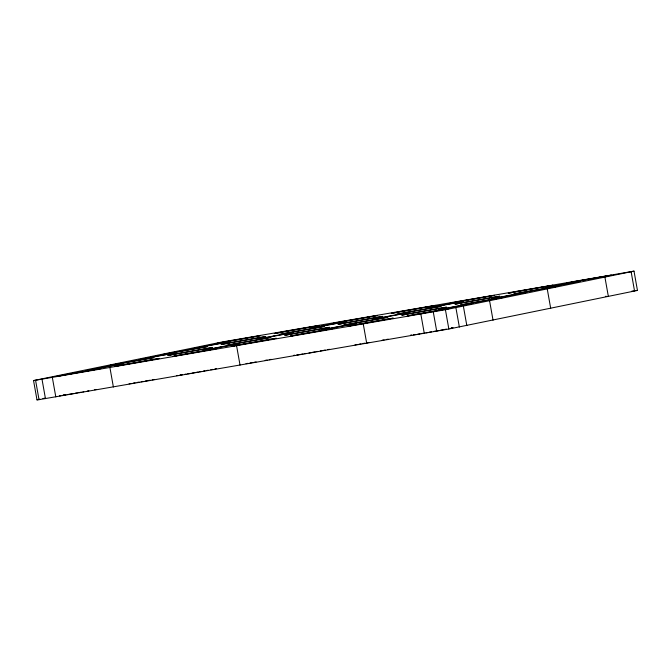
<?xml version="1.0" encoding="UTF-8"?>
<svg xmlns="http://www.w3.org/2000/svg" width="671" height="671" viewBox="0 0 671 671"><rect width="100%" height="100%" fill="white"/><g stroke="black" fill="none" stroke-linecap="round" stroke-linejoin="round"><path stroke-width="1.01" d="M33.55 380.583L222.143 341.984L634.011 271.134L637.45 290.417L448.857 329.016L39.019 399.656L36.989 399.866L33.55 380.583L445.418 309.734L634.011 271.134M36.989 399.866L39.866 399.195M42.894 398.574L44.907 398.163M60.264 395.664L59.618 395.798L60.835 395.588M63.099 395.076L63.745 394.951M65.49 394.892L64.559 395.085L65.976 394.842M82.86 391.923L83.791 391.73M177.245 375.5L176.599 375.634L177.807 375.425M180.08 374.921L180.725 374.787M181.539 374.921L182.47 374.728M199.664 371.793L200.772 371.566M214.921 368.958L216.339 368.664M294.217 355.336L293.571 355.471L294.787 355.261M297.06 354.758L297.698 354.624M298.511 354.758L299.065 354.649M316.645 351.629L317.752 351.403M411.197 335.173L410.551 335.307L411.768 335.097M414.032 334.594L414.678 334.46M415.492 334.594L416.045 334.485M433.625 331.474L438.96 330.476M450.946 328.211L453.009 327.784M206.634 370.509L208.211 370.216M323.607 350.346L325.192 350.052M440.587 330.182L446.433 329.125M87.205 391.118L88.866 390.816M203.347 371.105L205.007 370.803M320.327 350.941L321.988 350.639M605.351 296.397L606.181 296.246M94.67 389.759L95.886 389.549M129.058 383.829L131.071 383.485M133.084 383.141L135.097 382.789M137.11 382.445L139.132 382.093M141.145 381.749L143.158 381.405M145.171 381.053L150.212 380.189M152.225 379.836L154.238 379.492M210.811 369.738L212.858 369.385M246.031 363.674L248.052 363.321M250.065 362.977L252.078 362.625M254.091 362.281L256.104 361.937M265.171 360.369L267.184 360.025M269.205 359.681L271.218 359.329M327.792 349.574L329.461 349.289M354.951 344.894L356.964 344.55M358.985 344.206L360.998 343.854M363.011 343.51L365.024 343.158M367.037 342.814L369.058 342.47M382.151 340.205L384.164 339.861M386.177 339.518L388.19 339.165M67.536 394.573L73.625 393.516M75.043 393.273L77.375 392.87M78.935 392.602L81.275 392.2M184.508 374.41L186.068 374.141M187.628 373.873L190.606 373.361M192.015 373.118L194.355 372.707M195.915 372.439L198.255 372.036M300.709 354.38L303.049 353.978M304.6 353.709L306.161 353.441M308.995 352.954L311.336 352.552M312.116 352.418L315.227 351.881M417.689 334.217L420.021 333.814M421.581 333.546L423.141 333.277M425.976 332.791L427.528 332.522M429.088 332.254L431.428 331.851M631.73 291.206L633.575 290.912M65.666 394.858L63.225 395.236M415.223 334.586L413.403 334.846M297.178 354.909L298.243 354.749M180.197 375.072L181.271 374.913M451.466 327.926L452.64 327.775M635.412 290.627L637.45 290.417M631.134 271.805L634.565 291.088M604.923 277.198L608.362 296.481M547.268 289.058L550.698 308.341M489.604 300.927L493.042 320.21M463.401 306.32L466.831 325.603M455.919 307.788L459.358 327.062M445.418 309.734L448.857 329.016M433.273 311.923L436.704 331.206M420.843 314.103L424.282 333.386M363.271 324.026L366.702 343.309M236.603 345.859L240.042 365.141M109.943 367.691L113.374 386.974M52.363 377.614L55.802 396.897M42.03 379.358L45.46 398.641M35.588 380.373L39.019 399.656M64.441 374.812L56.188 376.515L100.7 368.564L64.441 374.812M117.685 363.858L109.432 365.552L153.953 357.609L117.685 363.858M170.937 352.896L162.684 354.598L207.196 346.647L170.937 352.896M224.181 341.942L215.928 343.636L260.449 335.693L224.181 341.942M103.963 366.978L87.456 370.375L122.684 363.749L103.963 366.978M157.215 356.016L140.709 359.413L175.928 352.795L157.215 356.016M210.459 345.062L193.953 348.459L229.18 341.833L210.459 345.062M123.061 364.705L114.54 366.458L159.321 358.457L123.061 364.705M176.314 353.751L167.792 355.504L212.573 347.503L176.314 353.751M229.557 342.789L221.036 344.542L265.825 336.54L229.557 342.789M282.81 331.835L274.288 333.588L319.069 325.586L282.81 331.835M181.413 354.657L173.16 356.351L217.681 348.4L181.413 354.657M234.665 343.695L226.412 345.397L270.925 337.446L234.665 343.695M287.918 332.741L279.656 334.435L324.177 326.483L287.918 332.741M341.162 321.778L332.908 323.481L377.429 315.529L341.162 321.778M220.944 346.815L204.437 350.212L239.656 343.586L220.944 346.815M274.187 335.852L257.681 339.249L292.908 332.631L274.187 335.852M327.44 324.898L310.933 328.295L346.152 321.669L327.44 324.898M240.042 344.542L231.52 346.295L276.301 338.293L240.042 344.542M293.286 333.588L284.764 335.341L329.553 327.339L293.286 333.588M346.538 322.625L338.016 324.378L382.797 316.376L346.538 322.625M399.782 311.671L391.268 313.424L436.049 305.422L399.782 311.671M298.394 334.493L290.14 336.188L334.653 328.236L298.394 334.493M351.646 323.531L343.393 325.234L387.905 317.282L351.646 323.531M404.89 312.577L396.636 314.271L441.157 306.328L404.89 312.577M458.142 301.615L449.889 303.317L494.401 295.366L458.142 301.615M337.916 326.651L321.409 330.048L356.637 323.422L337.916 326.651M391.168 315.689L374.661 319.086L409.88 312.468L391.168 315.689M444.412 304.735L427.905 308.132L463.133 301.505L444.412 304.735M357.014 324.378L348.492 326.131L393.281 318.129L357.014 324.378M410.266 313.424L401.744 315.177L446.525 307.175L410.266 313.424M463.51 302.47L454.997 304.223L499.778 296.213L463.51 302.47M516.762 291.508L508.241 293.261L553.021 285.259L516.762 291.508M415.374 314.33L407.121 316.024L451.633 308.081L415.374 314.33M468.618 303.367L460.365 305.07L504.886 297.119L468.618 303.367M521.87 292.413L513.617 294.108L558.129 286.165L521.87 292.413M575.114 281.451L566.861 283.154L611.382 275.202L575.114 281.451M454.896 306.488L438.389 309.885L473.609 303.258L454.896 306.488M508.14 295.534L491.633 298.93L526.861 292.304L508.14 295.534M561.392 284.571L544.886 287.968L580.113 281.342L561.392 284.571"/></g></svg>
